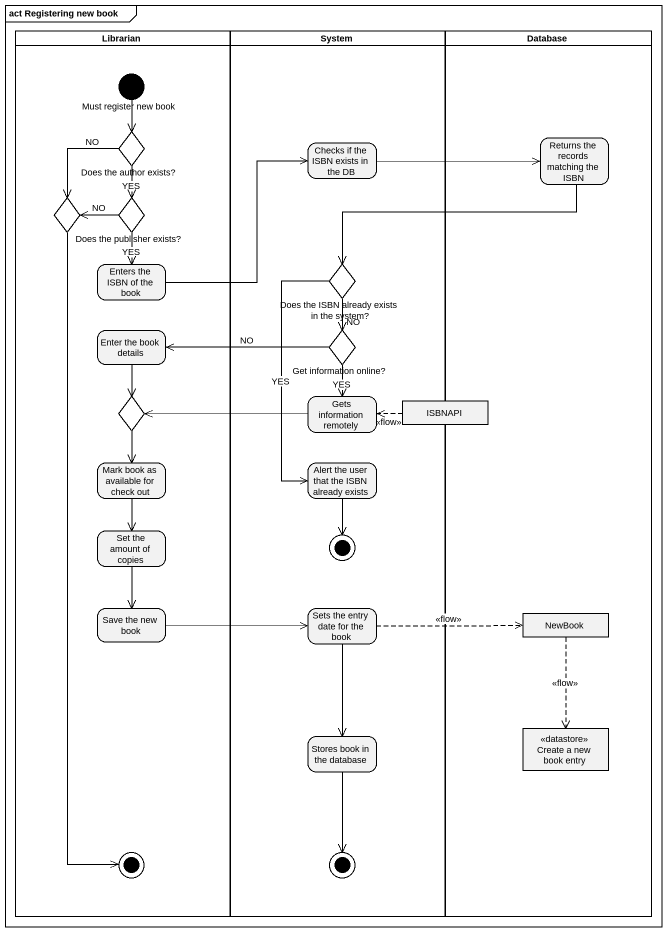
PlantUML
@startuml
mainframe act Registering new book
hide empty description
state Librarian <<partition>> {
  state "Must register new book" as Must_register_new_book <<start>>
  state "Does the author exists?" as Does_the_author_exists <<choice>>
  state choice1 <<choice>>
  state "Does the publisher exists?" as Does_the_publisher_exists <<choice>>
  state "Enters the ISBN of the book" as Enters_the_ISBN_of_the_book
  state "Enter the book details" as Enter_the_book_details
  state choice2 <<choice>>
  state "Mark book as available for check out" as Mark_book_as_available_for
  state "Set the amount of copies" as Set_the_amount_of_copies
  state "Save the new book" as Save_the_new_book
  choice1 --> [*]
}
state System <<partition>> {
  state "Checks if the ISBN exists in the DB" as Checks_if_the_ISBN_exists
  state "Does the ISBN already exists in the system?" as Does_the_ISBN_already <<choice>>
  state "Get information online?" as Get_information_online <<choice>>
  state "Gets information remotely" as Gets_information_remotely
  state "Alert the user that the ISBN already exists" as Alert_the_user_that_the
  state final1 <<end>>
  state "Sets the entry date for the book" as Sets_the_entry_date_for_the
  state "Stores book in the database" as Stores_book_in_the_database
  state final3 <<end>>
}
state "Database" as Database_ <<partition>> {
  state "Returns the records matching the ISBN" as Returns_the_records
  state NewBook <<object>>
  state "Create a new book entry" as Create_a_new_book_entry <<datastore>>
}
state ISBNAPI <<object>>
Must_register_new_book --> Does_the_author_exists
Does_the_author_exists --> choice1 : NO
Does_the_author_exists --> Does_the_publisher_exists : YES
Checks_if_the_ISBN_exists -right-> Returns_the_records
Returns_the_records -left-> Does_the_ISBN_already
Does_the_publisher_exists -left-> choice1 : NO
Does_the_publisher_exists --> Enters_the_ISBN_of_the_book : YES
Enters_the_ISBN_of_the_book -right-> Checks_if_the_ISBN_exists
Does_the_ISBN_already --> Get_information_online : NO
Does_the_ISBN_already --> Alert_the_user_that_the : YES
Enter_the_book_details --> choice2
Get_information_online -left-> Enter_the_book_details : NO
Get_information_online --> Gets_information_remotely : YES
choice2 --> Mark_book_as_available_for
Gets_information_remotely -left-> choice2
ISBNAPI -left[dashed]-> Gets_information_remotely : <<flow>>
Mark_book_as_available_for --> Set_the_amount_of_copies
Alert_the_user_that_the --> final1
Set_the_amount_of_copies --> Save_the_new_book
Save_the_new_book -right-> Sets_the_entry_date_for_the
Sets_the_entry_date_for_the -right[dashed]-> NewBook : <<flow>>
Sets_the_entry_date_for_the --> Stores_book_in_the_database
NewBook -[dashed]-> Create_a_new_book_entry : <<flow>>
Stores_book_in_the_database --> final3
@enduml
